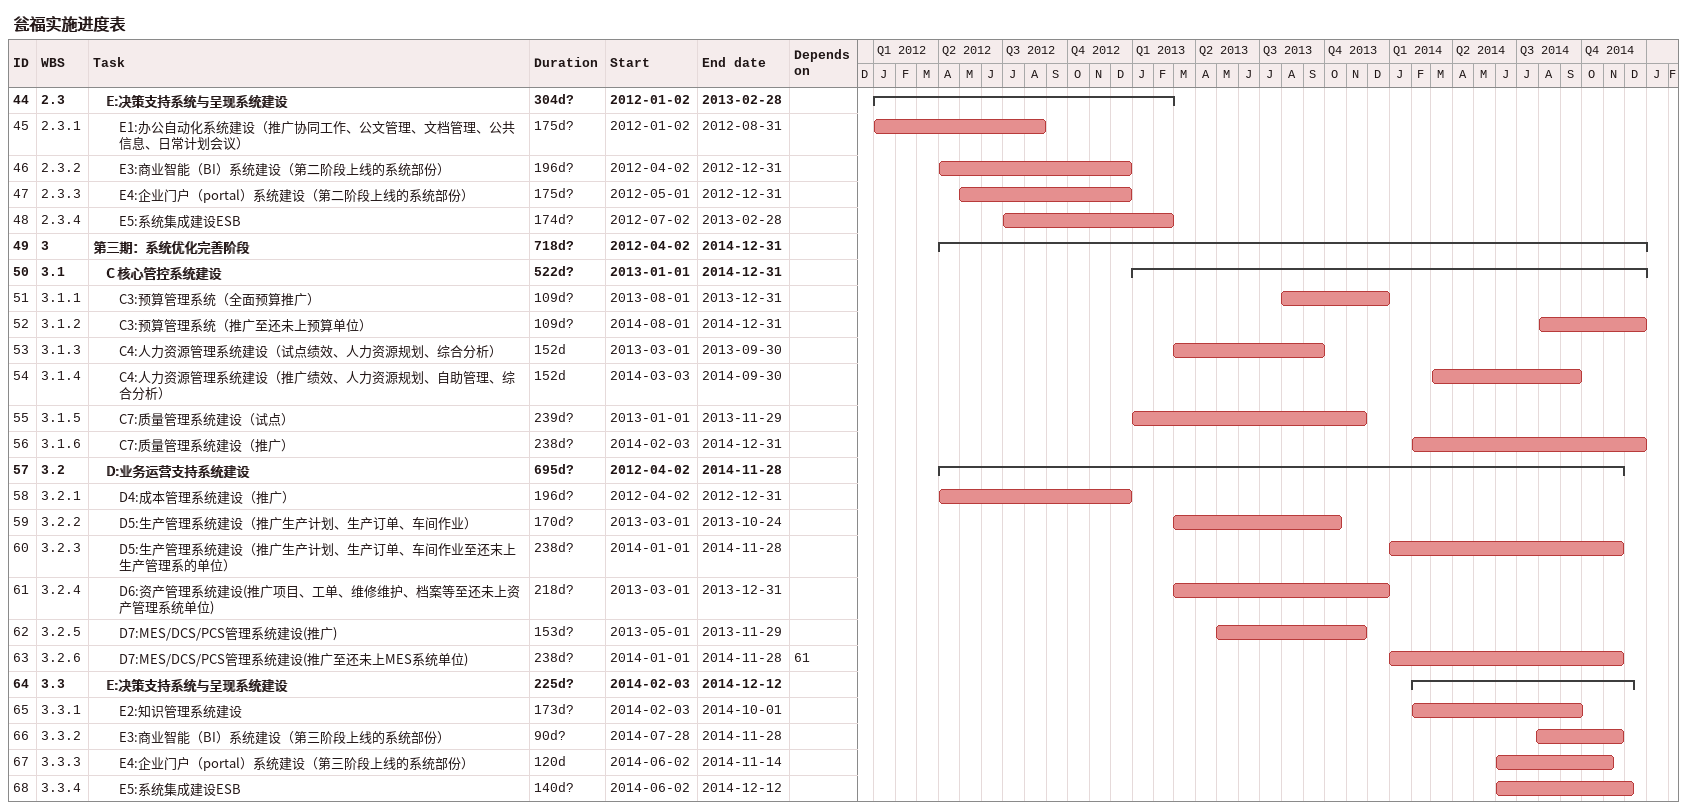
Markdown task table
瓮福实施进度表

| ID | WBS | Task | Duration | Start | Finish | Predecessors |
|---|---|---|---|---|---|---|
| 44 | 2.3 | **E:决策支持系统与呈现系统建设** | 304d? | 2012-01-02 | 2013-02-28 |  |
| 45 | 2.3.1 | E1:办公自动化系统建设（推广协同工作、公文管理、文档管理、公共信息、日常计划会议） | 175d? | 2012-01-02 | 2012-08-31 |  |
| 46 | 2.3.2 | E3:商业智能（BI）系统建设（第二阶段上线的系统部份） | 196d? | 2012-04-02 | 2012-12-31 |  |
| 47 | 2.3.3 | E4:企业门户（portal）系统建设（第二阶段上线的系统部份） | 175d? | 2012-05-01 | 2012-12-31 |  |
| 48 | 2.3.4 | E5:系统集成建设ESB | 174d? | 2012-07-02 | 2013-02-28 |  |
| 49 | 3 | **第三期：系统优化完善阶段** | 718d? | 2012-04-02 | 2014-12-31 |  |
| 50 | 3.1 | **C 核心管控系统建设** | 522d? | 2013-01-01 | 2014-12-31 |  |
| 51 | 3.1.1 | C3:预算管理系统（全面预算推广） | 109d? | 2013-08-01 | 2013-12-31 |  |
| 52 | 3.1.2 | C3:预算管理系统（推广至还未上预算单位） | 109d? | 2014-08-01 | 2014-12-31 |  |
| 53 | 3.1.3 | C4:人力资源管理系统建设（试点绩效、人力资源规划、综合分析） | 152d | 2013-03-01 | 2013-09-30 |  |
| 54 | 3.1.4 | C4:人力资源管理系统建设（推广绩效、人力资源规划、自助管理、综合分析） | 152d | 2014-03-03 | 2014-09-30 |  |
| 55 | 3.1.5 | C7:质量管理系统建设（试点） | 239d? | 2013-01-01 | 2013-11-29 |  |
| 56 | 3.1.6 | C7:质量管理系统建设（推广） | 238d? | 2014-02-03 | 2014-12-31 |  |
| 57 | 3.2 | **D:业务运营支持系统建设** | 695d? | 2012-04-02 | 2014-11-28 |  |
| 58 | 3.2.1 | D4:成本管理系统建设（推广） | 196d? | 2012-04-02 | 2012-12-31 |  |
| 59 | 3.2.2 | D5:生产管理系统建设（推广生产计划、生产订单、车间作业） | 170d? | 2013-03-01 | 2013-10-24 |  |
| 60 | 3.2.3 | D5:生产管理系统建设（推广生产计划、生产订单、车间作业至还末上生产管理系的单位） | 238d? | 2014-01-01 | 2014-11-28 |  |
| 61 | 3.2.4 | D6:资产管理系统建设(推广项目、工单、维修维护、档案等至还未上资产管理系统单位) | 218d? | 2013-03-01 | 2013-12-31 |  |
| 62 | 3.2.5 | D7:MES/DCS/PCS管理系统建设(推广) | 153d? | 2013-05-01 | 2013-11-29 |  |
| 63 | 3.2.6 | D7:MES/DCS/PCS管理系统建设(推广至还未上MES系统单位) | 238d? | 2014-01-01 | 2014-11-28 | 61 |
| 64 | 3.3 | **E:决策支持系统与呈现系统建设** | 225d? | 2014-02-03 | 2014-12-12 |  |
| 65 | 3.3.1 | E2:知识管理系统建设 | 173d? | 2014-02-03 | 2014-10-01 |  |
| 66 | 3.3.2 | E3:商业智能（BI）系统建设（第三阶段上线的系统部份） | 90d? | 2014-07-28 | 2014-11-28 |  |
| 67 | 3.3.3 | E4:企业门户（portal）系统建设（第三阶段上线的系统部份） | 120d | 2014-06-02 | 2014-11-14 |  |
| 68 | 3.3.4 | E5:系统集成建设ESB | 140d? | 2014-06-02 | 2014-12-12 |  |
